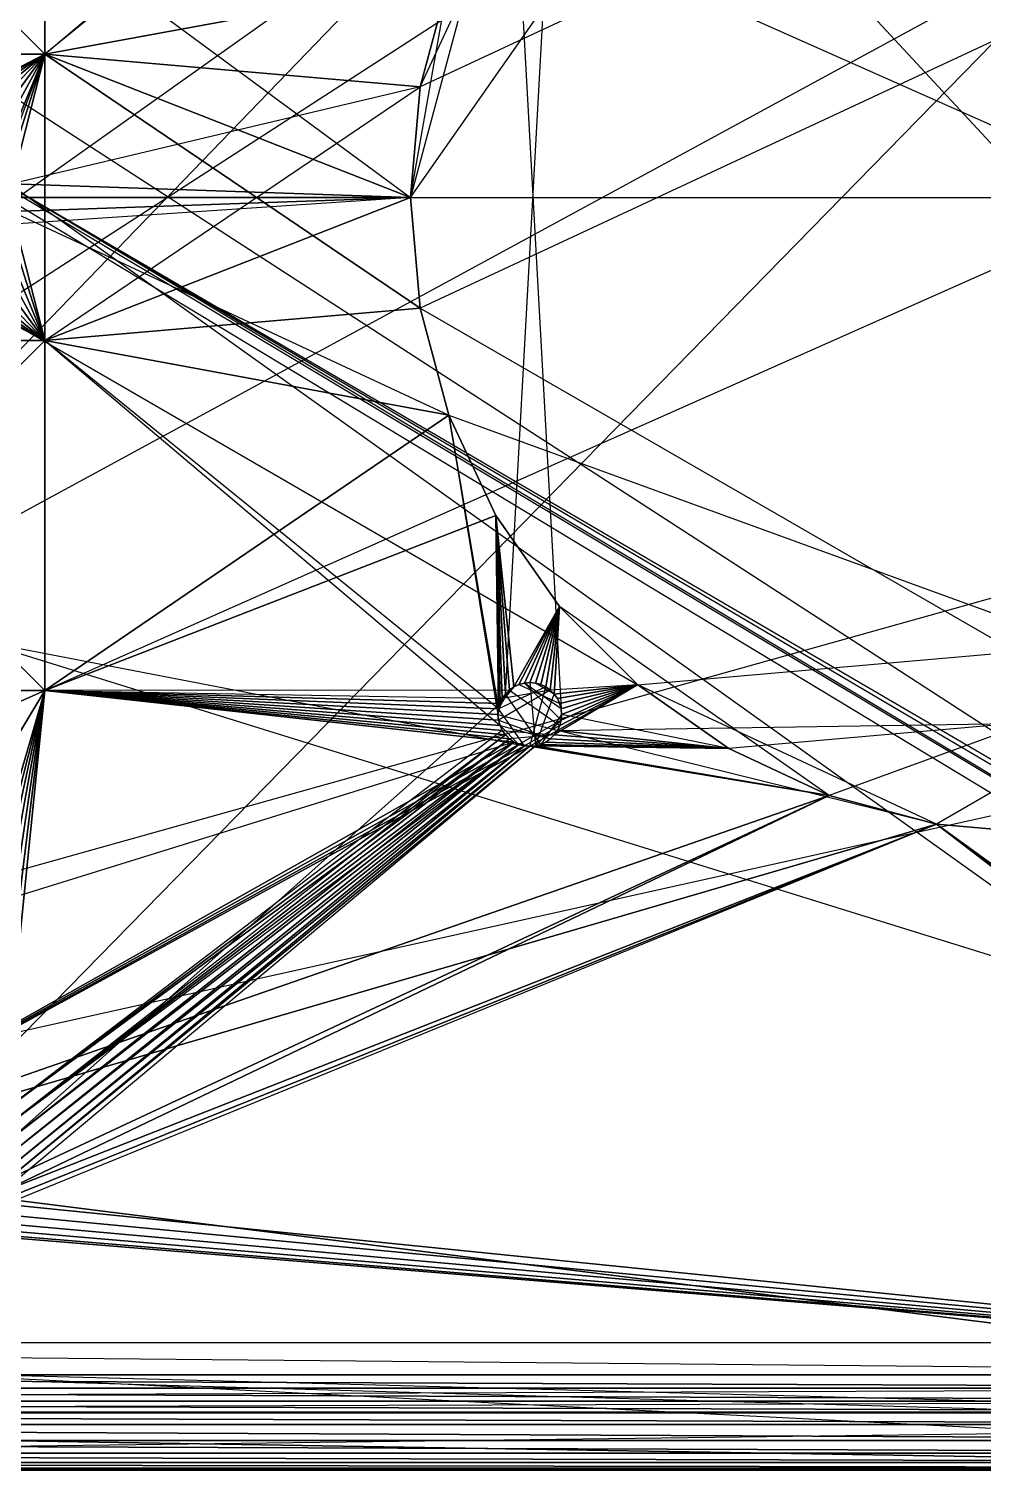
# Model space of a CAD drawing. Extents: x -139 to 143, y -92 to 96.
# Drawn here: x 2.4 to 72.9, y -92.4 to 14 of the extents above; entities that cross this region are included whole.
import ezdxf

# ---------------------------------------------------------------- set-up
doc = ezdxf.new("R2010")
doc.units = 0
doc.layers.get('0').update_dxf_attribs({"linetype": 'CONTINUOUS'})

msp = doc.modelspace()

# ---------------------------------------------------------------- linework, layer by layer
at = {"color": 7}
for points in [[(-129.23, 95.57, 5.05), (133.96, 95.57, 5.05), (140.66, -83.02, -0.59), (143.36, -83.02, -0.82), (140.66, -83.02, -0.82), (140.66, -83.02, -0.59), (143.36, -83.02, -0.82), (140.66, -83.02, -0.59), (143.36, -83.02, -0.59), (143.36, -83.02, -0.82), (-138.63, -83.02, -0.59)], [(-129.23, -92.42, -0.82), (133.96, -92.42, -0.82), (-124.98, -88.19, -0.82), (133.96, 95.57, -0.82), (132.79, 92.77, -0.82), (133.96, 92.87, -0.82), (133.96, 95.57, -0.82), (133.96, 95.57, -0.82), (131.67, 92.47, -0.82), (132.79, 92.77, -0.82), (133.96, 95.57, -0.82), (133.96, 95.57, -0.82), (130.61, 91.97, -0.82), (131.67, 92.47, -0.82), (133.96, 95.57, -0.82), (133.96, 95.57, -0.82), (129.71, 91.34, -0.82), (130.61, 91.97, -0.82), (133.96, 95.57, -0.82), (133.96, 95.57, -0.82), (-124.98, 91.34, -0.82), (129.71, 91.34, -0.82), (133.96, 95.57, -0.82), (-129.23, 95.57, -0.82)], [(-129.23, 95.57, -0.82), (133.96, -92.42, -0.82), (133.96, -89.72, -0.59), (133.96, -89.72, -0.82), (133.96, -92.42, -0.82), (133.96, -89.72, -0.59), (133.96, -92.42, -0.82), (133.96, -92.42, -0.59), (133.96, -89.72, -0.59), (133.96, 92.87, -0.82), (133.96, 95.57, -0.59), (133.96, 95.57, -0.82), (133.96, 92.87, -0.82), (133.96, 95.57, -0.59), (133.96, 92.87, -0.82), (133.96, 92.87, -0.59), (133.96, 95.57, -0.59), (133.96, 95.57, -0.59), (-129.23, 95.57, -0.82), (133.96, 95.57, -0.82), (133.96, 95.57, -0.59), (133.96, 95.57, -0.59), (-129.23, 95.57, -0.59)], [(-128.07, 92.77, -0.82), (143.36, -83.02, -0.59), (143.36, 86.17, -0.59)], [(-121.42, -88.19, 5.29), (126.15, -88.19, 5.05), (-121.42, -88.19, 5.29), (126.15, -88.19, 5.29), (126.15, -88.19, 5.05), (129.71, 91.34, -0.82), (-124.98, 91.34, -5.29), (129.71, 91.34, -5.29), (129.71, 91.34, -0.82), (-124.98, 91.34, -5.29), (129.71, 91.34, -0.82), (-124.98, 91.34, -0.82)], [(139.13, 81.92, -0.82), (143.36, -83.02, -0.82), (143.36, 86.17, -0.82), (143.36, -83.02, -0.82), (139.76, -79.67, -0.82), (140.25, -80.73, -0.82), (143.36, -83.02, -0.82), (139.13, -78.77, -0.82), (143.36, -83.02, -0.82), (139.13, 81.92, -0.82), (139.13, -78.77, -0.82), (143.36, -83.02, -0.82), (139.13, -78.77, -0.82), (139.76, -79.67, -0.82), (143.36, -83.02, -0.82), (-138.63, 86.17, -0.82)], [(-138.49, 84.54, 5.05), (143.21, -81.39, 5.05), (143.36, 86.17, 5.05), (143.36, -83.02, 5.05), (143.21, -81.39, 5.05), (143.21, -81.39, 5.05), (143.21, 84.54, 5.05)], [(-123.43, -86.37, -5.29), (143.36, 86.17, 5.05)], [(-135.53, 83.88, -0.59), (140.66, -83.02, -0.59)], [(-135.53, 83.88, 5.29), (143.36, -83.02, 5.05)], [(-124.98, -88.19, -5.29), (129.71, -88.19, -5.29), (139.13, -78.77, -5.29), (139.13, 81.92, -0.82)], [(136.31, 79.91, -5.29), (137.31, -77.22, -5.29), (136.31, 79.91, -5.29), (136.31, -76.76, -5.29), (137.31, -77.22, -5.29), (-132.58, 80.37, -5.29)], [(136.31, 77.11, -0.59), (136.31, -76.76, -5.29), (136.31, -73.96, -0.59), (136.31, -76.76, -0.59), (136.31, -76.76, -5.29), (136.31, -73.96, -0.59), (136.31, -76.76, -5.29), (136.31, 79.91, -5.29), (136.31, -73.96, -0.59), (-108.12, 1.98, -0.12)], [(140, 78.97, 5.05), (126.76, -89.06, 5.05), (-121.42, -88.19, 5.05), (126.15, -88.19, 5.05), (126.76, -89.06, 5.05), (-122.03, -89.06, 5.05), (126.76, -89.06, 5.05), (127.92, -90.22, 5.05), (-122.03, -89.06, 5.05)], [(-7, -69.33, -0.12), (136.31, 77.11, -0.12), (123.84, 9.74, -0.12), (124.56, 1.57, -0.12), (136.31, 77.11, -0.12)], [(-31.71, 47.4, -0.12), (30.56, 1.57, -0.12), (3.54, -9, -0.12), (31.28, -6.59, -0.12), (30.56, 1.57, -0.12), (0.83, -0.43, -0.12), (3.54, -9, -0.12), (1.1, 0.55, -0.12)], [(-2.34, 1.57, -9.4), (124.56, 1.57, 5.29), (123.84, 9.74, -0.12), (123.84, 9.74, 5.29), (124.56, 1.57, 5.29), (123.84, 9.74, -0.12), (124.56, 1.57, 5.29), (124.56, 1.57, -0.12), (123.84, 9.74, -0.12), (69.4, 47.86, 5.29)], [(113.56, 31.78, -0.12), (31.28, -6.59, -0.12), (30.56, 1.57, 5.29), (30.56, 1.57, -0.12), (31.28, -6.59, -0.12), (30.56, 1.57, 5.29), (31.28, -6.59, -0.12), (31.28, -6.59, 5.29), (30.56, 1.57, 5.29), (61.49, 45.74, 5.29)], [(101.06, 42.28, -0.12), (31.28, 9.74, -0.12), (33.4, 17.65, 5.29)], [(3.54, 38, -0.12), (3.54, 12.15, -0.12), (37.17, 40.56, -0.12)], [(113.71, -37.79, 5.29), (41.72, 39.76, 5.29)], [(113.54, 38.96, 5.29), (-22.31, -34.85, -0.12)], [(-9.78, -1.36, -0.12), (47.35, -34.43, -0.12), (41.69, -36.2, -0.12), (41.72, -36.61, -0.12), (47.35, -34.43, -0.12), (47.35, -34.43, -0.12), (41.58, -35.81, -0.12), (41.69, -36.2, -0.12), (47.35, -34.43, -0.12), (41.17, -35.1, -0.12), (47.35, -34.43, -0.12), (41.56, -28.64, -0.12), (41.17, -35.1, -0.12), (47.35, -34.43, -0.12), (41.41, -35.44, -0.12), (41.58, -35.81, -0.12), (47.35, -34.43, -0.12), (47.35, -34.43, -0.12), (41.17, -35.1, -0.12), (41.41, -35.44, -0.12), (47.35, -34.43, -0.12), (41.56, -28.64, -0.12), (40.88, -34.81, -0.12), (41.17, -35.1, -0.12), (41.56, -28.64, -0.12), (41.56, -28.64, -0.12), (40.55, -34.58, -0.12), (40.88, -34.81, -0.12), (41.56, -28.64, -0.12), (41.56, -28.64, -0.12), (40.18, -34.4, -0.12), (40.55, -34.58, -0.12), (41.56, -28.64, -0.12), (41.56, -28.64, -0.12), (39.78, -34.3, -0.12), (40.18, -34.4, -0.12), (41.56, -28.64, -0.12), (41.56, -28.64, -0.12), (39.37, -34.26, -0.12), (39.78, -34.3, -0.12), (41.56, -28.64, -0.12), (41.56, -28.64, -0.12), (38.97, -34.3, -0.12), (39.37, -34.26, -0.12), (41.56, -28.64, -0.12), (41.56, -28.64, -0.12), (38.57, -34.4, -0.12), (38.97, -34.3, -0.12), (41.56, -28.64, -0.12), (41.56, -28.64, -0.12), (38.2, -34.58, -0.12), (38.57, -34.4, -0.12), (41.56, -28.64, -0.12), (36.86, -21.92, -0.12), (38.2, -34.58, -0.12), (41.56, -28.64, -0.12), (36.86, -21.92, -0.12), (38.2, -34.58, -0.12), (36.86, -21.92, -0.12), (37.86, -34.81, -0.12), (38.2, -34.58, -0.12), (37.86, -34.81, -0.12), (36.86, -21.92, -0.12), (37.57, -35.1, -0.12), (37.86, -34.81, -0.12), (3.54, -34.85, -0.12), (36.86, -21.92, -0.12), (33.4, -14.5, -0.12), (3.54, -34.85, -0.12), (3.54, -34.85, -0.12), (37.17, -35.81, -0.12), (36.86, -21.92, -0.12), (3.54, -34.85, -0.12), (37.34, -35.44, -0.12), (36.86, -21.92, -0.12), (37.17, -35.81, -0.12), (37.34, -35.44, -0.12), (37.57, -35.1, -0.12), (36.86, -21.92, -0.12), (37.34, -35.44, -0.12), (37.57, -35.1, -0.12), (41.69, 39.35, -0.12)], [(37.06, 39.35, 5.29), (3.54, 12.15, 5.29), (33.4, 17.65, 5.29), (31.28, 9.74, 5.29), (3.54, 12.15, 5.29), (31.28, -6.59, 5.29), (3.54, -9, 5.29), (30.56, 1.57, 5.29), (31.28, -6.59, 5.29), (3.54, 12.15, 5.29), (30.56, 1.57, 5.29), (3.54, -9, 5.29), (3.54, 12.15, 5.29), (30.56, 1.57, 5.29), (3.54, 12.15, 5.29), (31.28, 9.74, 5.29), (30.56, 1.57, 5.29), (33.4, 17.65, 5.29), (3.54, 12.15, 5.29), (3.54, 38, 5.29)], [(113.95, 38.25, -0.12), (124.89, -85.37, -0.12), (-120.17, -85.37, -0.59), (124.89, -85.37, -0.59), (124.89, -85.37, -0.12), (-120.17, -85.37, -0.59), (124.89, -85.37, -0.12), (-120.17, -85.37, -0.12)], [(-31.71, -44.25, 5.29), (47.35, 37.58, 5.29)], [(-22.31, 38, 5.29), (3.54, 12.15, 5.29), (3.54, 38, -0.12), (3.54, 38, 5.29), (3.54, 12.15, 5.29), (3.54, 38, -0.12), (3.54, 12.15, 5.29), (3.54, 12.15, -0.12), (3.54, 38, -0.12), (-22.31, 38, 5.29), (3.54, 38, -0.12), (-22.31, 38, -0.12)], [(-22.31, 38, 5.29), (3.54, 38, -0.12), (-22.31, 38, 5.29), (3.54, 38, 5.29), (3.54, 38, -0.12), (3.54, 12.15, 5.29), (-22.31, 12.15, -0.12), (3.54, 12.15, -0.12), (3.54, 12.15, 5.29), (-22.31, 12.15, -0.12), (3.54, 12.15, 5.29), (-22.31, 12.15, 5.29)], [(37.57, 38.25, 5.29), (41.69, -36.2, 5.29), (47.35, -34.43, 5.29), (41.72, -36.61, 5.29), (41.69, -36.2, 5.29), (41.58, -35.81, 5.29), (47.35, -34.43, 5.29), (41.69, -36.2, 5.29), (41.58, -35.81, 5.29), (41.41, -35.44, 5.29), (47.35, -34.43, 5.29), (41.58, -35.81, 5.29), (41.41, -35.44, 5.29), (41.17, -35.1, 5.29), (47.35, -34.43, 5.29), (41.41, -35.44, 5.29), (41.17, -35.1, 5.29), (47.35, -34.43, 5.29), (41.17, -35.1, 5.29), (41.56, -28.64, 5.29), (47.35, -34.43, 5.29), (40.88, -34.81, 5.29), (41.56, -28.64, 5.29), (41.17, -35.1, 5.29), (40.88, -34.81, 5.29), (40.55, -34.58, 5.29), (41.56, -28.64, 5.29), (40.88, -34.81, 5.29), (40.55, -34.58, 5.29), (40.18, -34.4, 5.29), (41.56, -28.64, 5.29), (40.55, -34.58, 5.29), (40.18, -34.4, 5.29), (39.78, -34.3, 5.29), (41.56, -28.64, 5.29), (40.18, -34.4, 5.29), (39.78, -34.3, 5.29), (39.37, -34.26, 5.29), (41.56, -28.64, 5.29), (39.78, -34.3, 5.29), (39.37, -34.26, 5.29), (38.97, -34.3, 5.29), (41.56, -28.64, 5.29), (39.37, -34.26, 5.29), (38.97, -34.3, 5.29), (38.57, -34.4, 5.29), (41.56, -28.64, 5.29), (38.97, -34.3, 5.29), (38.57, -34.4, 5.29), (38.2, -34.58, 5.29), (41.56, -28.64, 5.29), (38.57, -34.4, 5.29), (38.2, -34.58, 5.29), (36.86, -21.92, 5.29), (38.2, -34.58, 5.29), (37.86, -34.81, 5.29), (36.86, -21.92, 5.29), (36.86, -21.92, 5.29), (37.86, -34.81, 5.29), (37.57, -35.1, 5.29), (36.86, -21.92, 5.29), (36.86, -21.92, 5.29), (37.57, -35.1, 5.29), (37.34, -35.44, 5.29), (36.86, -21.92, 5.29), (38.2, -34.58, 5.29), (36.86, -21.92, 5.29), (41.56, -28.64, 5.29), (38.2, -34.58, 5.29), (37.17, -35.81, 5.29), (36.86, -21.92, 5.29), (37.34, -35.44, 5.29), (37.17, -35.81, 5.29), (37.06, -36.2, 5.29), (36.86, -21.92, 5.29), (37.17, -35.81, 5.29), (37.06, -36.2, 5.29), (3.54, -34.85, 5.29), (37.06, -36.2, 5.29), (37.02, -36.61, 5.29), (3.54, -34.85, 5.29), (121.72, 17.65, 5.29)], [(3.54, 38, -0.12), (121.72, -14.5, -0.12)], [(36.86, 25.07, 5.29), (30.56, 1.57, -0.12), (31.28, 9.74, 5.29), (31.28, 9.74, -0.12), (30.56, 1.57, -0.12), (31.28, 9.74, 5.29), (30.56, 1.57, -0.12), (30.56, 1.57, 5.29), (31.28, 9.74, 5.29), (41.56, 31.78, -0.12)], [(33.4, 17.65, -0.12), (3.54, 12.15, -0.12), (31.28, 9.74, -0.12), (33.4, 17.65, -0.12), (3.54, 12.15, -0.12), (33.4, 17.65, -0.12)], [(33.4, 17.65, -0.12), (31.28, 9.74, -0.12), (33.4, 17.65, 5.29), (31.28, 9.74, -0.12), (31.28, 9.74, 5.29), (33.4, 17.65, 5.29)], [(-22.31, -9, 5.29), (3.54, 12.15, 5.29), (3.54, -9, 5.29), (-22.31, -9, 5.29), (3.54, 12.15, 5.29), (-22.31, -9, 5.29)], [(-22.31, 12.15, 5.29), (3.54, 12.15, 5.29), (-17.61, -44.25, 5.29), (3.54, -34.85, 5.29), (-17.61, -70.1, 5.29)], [(-4.69, 7.45, -0.12), (3.54, 12.15, -0.12), (-22.31, 12.15, -0.12)], [(-5.71, 7.36, -0.12), (3.54, 12.15, -0.12), (-22.31, 12.15, -0.12)], [(-3.67, 7.36, -0.12), (3.54, 12.15, -0.12), (3.54, 12.15, -0.12), (-5.71, 7.36, -0.12)], [(-2.68, 7.1, -0.12), (3.54, 12.15, -0.12), (3.54, 12.15, -0.12), (-4.69, 7.45, -0.12)], [(-1.75, 6.66, -0.12), (3.54, 12.15, -0.12), (3.54, 12.15, -0.12), (-3.67, 7.36, -0.12)], [(-0.91, 6.08, -0.12), (3.54, 12.15, -0.12), (3.54, 12.15, -0.12), (-2.68, 7.1, -0.12)], [(-0.19, 5.35, -0.12), (3.54, 12.15, -0.12), (3.54, 12.15, -0.12), (-1.75, 6.66, -0.12)], [(0.4, 4.51, -0.12), (3.54, 12.15, -0.12), (3.54, 12.15, -0.12), (-0.91, 6.08, -0.12)], [(0.83, 3.58, -0.12), (3.54, 12.15, -0.12), (3.54, 12.15, -0.12), (-0.19, 5.35, -0.12)], [(1.1, 2.59, -0.12), (3.54, 12.15, -0.12), (3.54, 12.15, -0.12), (0.4, 4.51, -0.12)], [(1.19, 1.57, -0.12), (30.56, 1.57, -0.12), (3.54, 12.15, -0.12), (0.83, 3.58, -0.12)], [(1.1, -67.9, -0.12), (38.57, -38.82, -0.12), (38.2, -38.65, -0.12), (1.1, -67.9, -0.12), (37.17, -35.81, -0.12), (3.54, -34.85, -0.12), (37.06, -36.2, -0.12), (37.17, -35.81, -0.12), (37.06, -36.2, -0.12), (3.54, -34.85, -0.12), (37.02, -36.61, -0.12), (37.06, -36.2, -0.12), (3.54, -9, -0.12), (33.4, -14.5, -0.12), (31.28, -6.59, -0.12), (3.54, -9, -0.12), (31.28, 9.74, -0.12), (3.54, 12.15, -0.12), (30.56, 1.57, -0.12), (31.28, 9.74, -0.12), (1.1, 2.59, -0.12), (30.56, 1.57, -0.12), (3.54, 12.15, -0.12), (1.1, 2.59, -0.12)], [(-22.31, -34.85, -0.12), (3.54, -9, -0.12), (30.56, 1.57, -0.12), (1.1, 0.55, -0.12), (3.54, -9, -0.12), (30.56, 1.57, -0.12), (1.1, 2.59, -0.12)], [(1.1, 0.55, -0.12), (30.56, 1.57, -0.12), (1.19, 1.57, -0.12)], [(1.1, 0.55, -0.12), (33.4, -14.5, -0.12), (3.54, -9, -0.12), (3.54, -34.85, -0.12), (33.4, -14.5, -0.12), (37.02, -36.61, -0.12), (3.54, -34.85, -0.12), (37.06, -37.02, -0.12), (37.02, -36.61, -0.12), (37.06, -37.02, -0.12), (3.54, -34.85, -0.12), (37.17, -37.42, -0.12), (37.06, -37.02, -0.12), (37.17, -37.42, -0.12), (3.54, -34.85, -0.12), (37.34, -37.79, -0.12), (37.17, -37.42, -0.12), (37.34, -37.79, -0.12), (3.54, -34.85, -0.12), (37.57, -38.12, -0.12), (37.34, -37.79, -0.12), (0.4, -65.99, -0.12), (37.57, -38.12, -0.12), (3.54, -34.85, -0.12), (0.4, -65.99, -0.12), (37.57, -38.12, -0.12), (0.4, -65.99, -0.12), (37.86, -38.41, -0.12), (37.57, -38.12, -0.12), (0.83, -66.91, -0.12), (37.86, -38.41, -0.12), (0.4, -65.99, -0.12)], [(0.4, -1.36, -0.12), (3.54, -9, -0.12), (0.83, -0.43, -0.12)], [(-0.19, -2.2, -0.12), (3.54, -9, -0.12), (0.4, -1.36, -0.12)], [(-1.75, -3.51, -0.12), (3.54, -9, -0.12), (-0.91, -2.93, -0.12)], [(-0.91, -2.93, -0.12), (3.54, -9, -0.12), (-0.19, -2.2, -0.12)], [(-22.31, -9, -0.12), (3.54, -9, -0.12), (-5.71, -4.21, -0.12)], [(-5.71, -4.21, -0.12), (3.54, -9, -0.12), (-4.69, -4.3, -0.12)], [(-4.69, -4.3, -0.12), (3.54, -9, -0.12), (-3.67, -4.21, -0.12)], [(-3.67, -4.21, -0.12), (3.54, -9, -0.12), (-2.68, -3.95, -0.12)], [(-2.68, -3.95, -0.12), (3.54, -9, -0.12), (-1.75, -3.51, -0.12)], [(126.15, -88.19, 5.29), (-17.61, -70.1, 5.29), (69.4, -44.71, 5.29), (126.15, -88.19, 5.29), (-17.61, -70.1, 5.29), (69.4, -44.71, 5.29), (-17.61, -70.1, 5.29), (61.49, -42.59, 5.29), (69.4, -44.71, 5.29), (41.41, -37.79, 5.29), (47.35, -34.43, 5.29), (54.06, -39.13, 5.29), (41.41, -37.79, 5.29), (39.37, -38.96, 5.29), (61.49, -42.59, 5.29), (-17.61, -70.1, 5.29), (39.37, -38.96, 5.29), (47.35, -34.43, 5.29), (41.69, -37.02, 5.29), (41.72, -36.61, 5.29), (47.35, -34.43, 5.29), (47.35, -34.43, 5.29), (41.58, -37.42, 5.29), (41.69, -37.02, 5.29), (47.35, -34.43, 5.29), (47.35, -34.43, 5.29), (41.41, -37.79, 5.29), (41.58, -37.42, 5.29), (47.35, -34.43, 5.29), (54.06, -39.13, 5.29), (41.17, -38.12, 5.29), (41.41, -37.79, 5.29), (54.06, -39.13, 5.29), (54.06, -39.13, 5.29), (40.88, -38.41, 5.29), (41.17, -38.12, 5.29), (54.06, -39.13, 5.29), (54.06, -39.13, 5.29), (40.55, -38.65, 5.29), (40.88, -38.41, 5.29), (54.06, -39.13, 5.29), (54.06, -39.13, 5.29), (40.18, -38.82, 5.29), (40.55, -38.65, 5.29), (54.06, -39.13, 5.29), (54.06, -39.13, 5.29), (39.78, -38.93, 5.29), (40.18, -38.82, 5.29), (54.06, -39.13, 5.29), (61.49, -42.59, 5.29), (39.78, -38.93, 5.29), (54.06, -39.13, 5.29), (61.49, -42.59, 5.29), (61.49, -42.59, 5.29), (39.37, -38.96, 5.29), (39.78, -38.93, 5.29), (61.49, -42.59, 5.29), (39.37, -38.96, 5.29), (-17.61, -70.1, 5.29), (38.97, -38.93, 5.29), (39.37, -38.96, 5.29), (38.97, -38.93, 5.29), (-17.61, -70.1, 5.29), (38.57, -38.82, 5.29), (38.97, -38.93, 5.29), (37.06, -36.2, 5.29), (33.4, -14.5, 5.29), (36.86, -21.92, 5.29), (37.06, -36.2, 5.29), (3.54, -34.85, 5.29), (37.02, -36.61, 5.29), (37.06, -37.02, 5.29), (3.54, -34.85, 5.29), (37.06, -36.2, 5.29), (3.54, -34.85, 5.29), (33.4, -14.5, 5.29), (37.06, -36.2, 5.29), (33.4, -14.5, 5.29), (3.54, -9, 5.29), (31.28, -6.59, 5.29), (33.4, -14.5, 5.29), (3.54, -9, 5.29), (33.4, -14.5, 5.29), (3.54, -34.85, 5.29), (3.54, -9, 5.29), (37.17, -37.42, 5.29), (3.54, -34.85, 5.29), (37.06, -37.02, 5.29), (37.17, -37.42, 5.29), (37.34, -37.79, 5.29), (3.54, -34.85, 5.29), (37.17, -37.42, 5.29), (37.34, -37.79, 5.29), (37.57, -38.12, 5.29), (3.54, -34.85, 5.29), (37.34, -37.79, 5.29), (37.57, -38.12, 5.29), (37.86, -38.41, 5.29), (3.54, -34.85, 5.29), (37.57, -38.12, 5.29), (37.86, -38.41, 5.29), (38.2, -38.65, 5.29), (3.54, -34.85, 5.29), (37.86, -38.41, 5.29), (38.2, -38.65, 5.29), (38.57, -38.82, 5.29), (-17.61, -70.1, 5.29), (38.2, -38.65, 5.29), (38.57, -38.82, 5.29), (38.2, -38.65, 5.29), (-17.61, -70.1, 5.29), (3.54, -34.85, 5.29), (38.2, -38.65, 5.29), (-121.42, -88.19, 5.29)], [(121.72, -14.5, -0.12), (69.4, -44.71, 5.29), (61.49, -42.59, -0.12), (69.4, -44.71, -0.12), (69.4, -44.71, 5.29), (61.49, -42.59, -0.12), (69.4, -44.71, 5.29), (61.49, -42.59, 5.29), (61.49, -42.59, -0.12), (41.56, -28.64, -0.12), (36.86, -21.92, 5.29), (36.86, -21.92, -0.12), (41.56, -28.64, -0.12), (36.86, -21.92, 5.29), (41.56, -28.64, -0.12), (41.56, -28.64, 5.29), (36.86, -21.92, 5.29), (33.4, -14.5, -0.12), (31.28, -6.59, 5.29), (31.28, -6.59, -0.12), (33.4, -14.5, -0.12), (31.28, -6.59, 5.29), (33.4, -14.5, -0.12), (33.4, -14.5, 5.29), (31.28, -6.59, 5.29), (93.63, -42.59, 5.29)], [(-116.31, -9, -0.12), (38.97, -38.93, -0.12), (1.19, -68.92, -0.12)], [(-22.31, -9, 5.29), (3.54, -34.85, 5.29), (3.54, -9, -0.12), (3.54, -9, 5.29), (3.54, -34.85, 5.29), (3.54, -9, -0.12), (3.54, -34.85, 5.29), (3.54, -34.85, -0.12), (3.54, -9, -0.12), (-22.31, -9, 5.29), (3.54, -9, -0.12), (-22.31, -9, -0.12)], [(-22.31, -9, 5.29), (3.54, -9, -0.12), (-22.31, -9, 5.29), (3.54, -9, 5.29), (3.54, -9, -0.12), (3.54, -34.85, 5.29), (-22.31, -34.85, -0.12), (3.54, -34.85, -0.12), (3.54, -34.85, 5.29), (-22.31, -34.85, -0.12), (3.54, -34.85, 5.29), (-22.31, -34.85, 5.29)], [(-135.03, -86.37, 5.29), (121.72, -14.5, 5.29)], [(77.56, -45.42, 5.29), (69.4, -44.71, -0.12), (77.56, -45.42, 5.29), (69.4, -44.71, 5.29), (69.4, -44.71, -0.12), (47.35, -34.43, -0.12), (41.56, -28.64, 5.29), (41.56, -28.64, -0.12), (47.35, -34.43, -0.12), (41.56, -28.64, 5.29), (47.35, -34.43, -0.12), (47.35, -34.43, 5.29), (41.56, -28.64, 5.29), (36.86, -21.92, -0.12), (33.4, -14.5, 5.29), (33.4, -14.5, -0.12), (36.86, -21.92, -0.12), (33.4, -14.5, 5.29), (36.86, -21.92, -0.12), (36.86, -21.92, 5.29), (33.4, -14.5, 5.29), (101.06, -39.13, 5.29)], [(118.26, -21.92, -0.12), (61.49, -42.59, 5.29), (54.06, -39.13, -0.12), (61.49, -42.59, -0.12), (61.49, -42.59, 5.29), (54.06, -39.13, -0.12), (61.49, -42.59, 5.29), (54.06, -39.13, 5.29), (54.06, -39.13, -0.12), (41.72, -36.61, 5.29), (41.69, -36.2, -0.12), (41.69, -36.2, 5.29), (41.72, -36.61, 5.29), (41.69, -36.2, -0.12), (41.72, -36.61, 5.29), (41.72, -36.61, -0.12), (41.69, -36.2, -0.12), (38.97, -34.3, 5.29), (39.37, -34.26, -0.12), (38.97, -34.3, -0.12), (38.97, -34.3, 5.29), (39.37, -34.26, -0.12), (38.97, -34.3, 5.29), (39.37, -34.26, 5.29), (39.37, -34.26, -0.12), (39.78, -38.93, 5.29), (39.37, -38.96, -0.12), (39.78, -38.93, -0.12), (39.78, -38.93, 5.29), (39.37, -38.96, -0.12), (39.78, -38.93, 5.29), (39.37, -38.96, 5.29), (39.37, -38.96, -0.12), (40.55, -34.58, 5.29), (40.88, -34.81, -0.12), (40.55, -34.58, -0.12), (40.55, -34.58, 5.29), (40.88, -34.81, -0.12), (40.55, -34.58, 5.29), (40.88, -34.81, 5.29), (40.88, -34.81, -0.12), (37.34, -35.44, -0.12), (37.57, -35.1, 5.29), (37.57, -35.1, -0.12), (37.34, -35.44, -0.12), (37.57, -35.1, 5.29), (37.34, -35.44, -0.12), (37.34, -35.44, 5.29), (37.57, -35.1, 5.29), (38.2, -34.58, 5.29), (38.57, -34.4, -0.12), (38.2, -34.58, -0.12), (38.2, -34.58, 5.29), (38.57, -34.4, -0.12), (38.2, -34.58, 5.29), (38.57, -34.4, 5.29), (38.57, -34.4, -0.12), (41.58, -35.81, 5.29), (41.41, -35.44, -0.12), (41.41, -35.44, 5.29), (41.58, -35.81, 5.29), (41.41, -35.44, -0.12), (41.58, -35.81, 5.29), (41.58, -35.81, -0.12), (41.41, -35.44, -0.12), (41.69, -36.2, 5.29), (41.58, -35.81, -0.12), (41.58, -35.81, 5.29), (41.69, -36.2, 5.29), (41.58, -35.81, -0.12), (41.69, -36.2, 5.29), (41.69, -36.2, -0.12), (41.58, -35.81, -0.12), (41.41, -35.44, 5.29), (41.17, -35.1, -0.12), (41.17, -35.1, 5.29), (41.41, -35.44, 5.29), (41.17, -35.1, -0.12), (41.41, -35.44, 5.29), (41.41, -35.44, -0.12), (41.17, -35.1, -0.12), (39.78, -34.3, 5.29), (40.18, -34.4, -0.12), (39.78, -34.3, -0.12), (39.78, -34.3, 5.29), (40.18, -34.4, -0.12), (39.78, -34.3, 5.29), (40.18, -34.4, 5.29), (40.18, -34.4, -0.12), (39.37, -34.26, 5.29), (39.78, -34.3, -0.12), (39.37, -34.26, -0.12), (39.37, -34.26, 5.29), (39.78, -34.3, -0.12), (39.37, -34.26, 5.29), (39.78, -34.3, 5.29), (39.78, -34.3, -0.12), (40.18, -34.4, 5.29), (40.55, -34.58, -0.12), (40.18, -34.4, -0.12), (40.18, -34.4, 5.29), (40.55, -34.58, -0.12), (40.18, -34.4, 5.29), (40.55, -34.58, 5.29), (40.55, -34.58, -0.12), (37.06, -36.2, -0.12), (37.17, -35.81, 5.29), (37.17, -35.81, -0.12), (37.06, -36.2, -0.12), (37.17, -35.81, 5.29), (37.06, -36.2, -0.12), (37.06, -36.2, 5.29), (37.17, -35.81, 5.29), (37.17, -35.81, -0.12), (37.34, -35.44, 5.29), (37.34, -35.44, -0.12), (37.17, -35.81, -0.12), (37.34, -35.44, 5.29), (37.17, -35.81, -0.12), (37.17, -35.81, 5.29), (37.34, -35.44, 5.29), (37.02, -36.61, -0.12), (37.06, -36.2, 5.29), (37.06, -36.2, -0.12), (37.02, -36.61, -0.12), (37.06, -36.2, 5.29), (37.02, -36.61, -0.12), (37.02, -36.61, 5.29), (37.06, -36.2, 5.29), (37.86, -34.81, 5.29), (38.2, -34.58, -0.12), (37.86, -34.81, -0.12), (37.86, -34.81, 5.29), (38.2, -34.58, -0.12), (37.86, -34.81, 5.29), (38.2, -34.58, 5.29), (38.2, -34.58, -0.12), (38.57, -34.4, 5.29), (38.97, -34.3, -0.12), (38.57, -34.4, -0.12), (38.57, -34.4, 5.29), (38.97, -34.3, -0.12), (38.57, -34.4, 5.29), (38.97, -34.3, 5.29), (38.97, -34.3, -0.12), (41.69, -37.02, 5.29), (41.72, -36.61, -0.12), (41.72, -36.61, 5.29), (41.69, -37.02, 5.29), (41.72, -36.61, -0.12), (41.69, -37.02, 5.29), (41.69, -37.02, -0.12), (41.72, -36.61, -0.12), (40.18, -38.82, 5.29), (39.78, -38.93, -0.12), (40.18, -38.82, -0.12), (40.18, -38.82, 5.29), (39.78, -38.93, -0.12), (40.18, -38.82, 5.29), (39.78, -38.93, 5.29), (39.78, -38.93, -0.12), (41.17, -35.1, 5.29), (40.88, -34.81, -0.12), (40.88, -34.81, 5.29), (41.17, -35.1, 5.29), (40.88, -34.81, -0.12), (41.17, -35.1, 5.29), (41.17, -35.1, -0.12), (40.88, -34.81, -0.12), (37.06, -37.02, -0.12), (37.02, -36.61, 5.29), (37.02, -36.61, -0.12), (37.06, -37.02, -0.12), (37.02, -36.61, 5.29), (37.06, -37.02, -0.12), (37.06, -37.02, 5.29), (37.02, -36.61, 5.29), (41.41, -37.79, 5.29), (41.58, -37.42, -0.12), (41.58, -37.42, 5.29), (41.41, -37.79, 5.29), (41.58, -37.42, -0.12), (41.41, -37.79, 5.29), (41.41, -37.79, -0.12), (41.58, -37.42, -0.12), (38.97, -38.93, 5.29), (38.57, -38.82, -0.12), (38.97, -38.93, -0.12), (38.97, -38.93, 5.29), (38.57, -38.82, -0.12), (38.97, -38.93, 5.29), (38.57, -38.82, 5.29), (38.57, -38.82, -0.12), (37.17, -37.42, -0.12), (37.06, -37.02, 5.29), (37.06, -37.02, -0.12), (37.17, -37.42, -0.12), (37.06, -37.02, 5.29), (37.17, -37.42, -0.12), (37.17, -37.42, 5.29), (37.06, -37.02, 5.29), (40.88, -38.41, 5.29), (40.55, -38.65, -0.12), (40.88, -38.41, -0.12), (40.88, -38.41, 5.29), (40.55, -38.65, -0.12), (40.88, -38.41, 5.29), (40.55, -38.65, 5.29), (40.55, -38.65, -0.12), (40.55, -38.65, 5.29), (40.18, -38.82, -0.12), (40.55, -38.65, -0.12), (40.55, -38.65, 5.29), (40.18, -38.82, -0.12), (40.55, -38.65, 5.29), (40.18, -38.82, 5.29), (40.18, -38.82, -0.12), (37.57, -35.1, -0.12), (37.86, -34.81, 5.29), (37.86, -34.81, -0.12), (37.57, -35.1, -0.12), (37.86, -34.81, 5.29), (37.57, -35.1, -0.12), (37.57, -35.1, 5.29), (37.86, -34.81, 5.29), (41.58, -37.42, 5.29), (41.69, -37.02, -0.12), (41.69, -37.02, 5.29), (41.58, -37.42, 5.29), (41.69, -37.02, -0.12), (41.58, -37.42, 5.29), (41.58, -37.42, -0.12), (41.69, -37.02, -0.12), (38.57, -38.82, 5.29), (38.2, -38.65, -0.12), (38.57, -38.82, -0.12), (38.57, -38.82, 5.29), (38.2, -38.65, -0.12), (38.57, -38.82, 5.29), (38.2, -38.65, 5.29), (38.2, -38.65, -0.12), (39.37, -38.96, 5.29), (38.97, -38.93, -0.12), (39.37, -38.96, -0.12), (39.37, -38.96, 5.29), (38.97, -38.93, -0.12), (39.37, -38.96, 5.29), (38.97, -38.93, 5.29), (38.97, -38.93, -0.12), (38.2, -38.65, 5.29), (37.86, -38.41, -0.12), (38.2, -38.65, -0.12), (38.2, -38.65, 5.29), (37.86, -38.41, -0.12), (38.2, -38.65, 5.29), (37.86, -38.41, 5.29), (37.86, -38.41, -0.12), (37.34, -37.79, -0.12), (37.17, -37.42, 5.29), (37.17, -37.42, -0.12), (37.34, -37.79, -0.12), (37.17, -37.42, 5.29), (37.34, -37.79, -0.12), (37.34, -37.79, 5.29), (37.17, -37.42, 5.29), (40.88, -38.41, 5.29), (41.17, -38.12, -0.12), (41.17, -38.12, 5.29), (40.88, -38.41, 5.29), (41.17, -38.12, -0.12), (40.88, -38.41, 5.29), (40.88, -38.41, -0.12), (41.17, -38.12, -0.12), (37.86, -38.41, -0.12), (37.57, -38.12, 5.29), (37.57, -38.12, -0.12), (37.86, -38.41, -0.12), (37.57, -38.12, 5.29), (37.86, -38.41, -0.12), (37.86, -38.41, 5.29), (37.57, -38.12, 5.29), (37.57, -38.12, -0.12), (37.34, -37.79, 5.29), (37.34, -37.79, -0.12), (37.57, -38.12, -0.12), (37.34, -37.79, 5.29), (37.57, -38.12, -0.12), (37.57, -38.12, 5.29), (37.34, -37.79, 5.29), (41.17, -38.12, 5.29), (41.41, -37.79, -0.12), (41.41, -37.79, 5.29), (41.17, -38.12, 5.29), (41.41, -37.79, -0.12), (41.17, -38.12, 5.29), (41.17, -38.12, -0.12), (41.41, -37.79, -0.12), (118.1, -36.61, 5.29)], [(107.77, -34.43, -0.12), (54.06, -39.13, 5.29), (47.35, -34.43, -0.12), (54.06, -39.13, -0.12), (54.06, -39.13, 5.29), (47.35, -34.43, -0.12), (54.06, -39.13, 5.29), (47.35, -34.43, 5.29), (47.35, -34.43, -0.12), (113.56, -28.64, 5.29)], [(113.95, -35.1, 5.29), (-124.98, -88.19, -0.82), (129.71, -88.19, -5.29), (-124.98, -88.19, -5.29)], [(-22.31, -34.85, 5.29), (3.54, -34.85, 5.29), (-17.61, -44.25, 5.29)], [(-17.61, -44.25, -0.12), (3.54, -34.85, -0.12), (-22.31, -34.85, -0.12)], [(-3.67, -63.14, -0.12), (3.54, -34.85, -0.12), (-17.61, -44.25, -0.12)], [(-4.69, -63.05, -0.12), (3.54, -34.85, -0.12), (-17.61, -44.25, -0.12)], [(-2.68, -63.4, -0.12), (3.54, -34.85, -0.12), (3.54, -34.85, -0.12), (-4.69, -63.05, -0.12)], [(-1.75, -63.84, -0.12), (3.54, -34.85, -0.12), (3.54, -34.85, -0.12), (-3.67, -63.14, -0.12)], [(-0.91, -64.42, -0.12), (3.54, -34.85, -0.12), (3.54, -34.85, -0.12), (-2.68, -63.4, -0.12)], [(-0.19, -65.15, -0.12), (3.54, -34.85, -0.12), (3.54, -34.85, -0.12), (-1.75, -63.84, -0.12)], [(0.4, -65.99, -0.12), (3.54, -34.85, -0.12), (3.54, -34.85, -0.12), (-0.91, -64.42, -0.12)], [(1.1, -67.9, -0.12), (38.2, -38.65, -0.12), (37.86, -38.41, -0.12), (0.83, -66.91, -0.12), (38.2, -38.65, -0.12), (37.86, -38.41, -0.12), (3.54, -34.85, -0.12), (-0.19, -65.15, -0.12)], [(77.56, -45.42, -0.12), (69.4, -44.71, -0.12), (0.4, -71.86, -0.12), (69.4, -44.71, -0.12), (61.49, -42.59, -0.12), (0.4, -71.86, -0.12), (39.78, -38.93, -0.12), (61.49, -42.59, -0.12), (54.06, -39.13, -0.12), (39.78, -38.93, -0.12), (41.69, -37.02, -0.12), (47.35, -34.43, -0.12), (41.72, -36.61, -0.12), (41.69, -37.02, -0.12), (41.58, -37.42, -0.12), (47.35, -34.43, -0.12), (41.69, -37.02, -0.12), (41.58, -37.42, -0.12), (41.41, -37.79, -0.12), (47.35, -34.43, -0.12), (41.58, -37.42, -0.12), (41.41, -37.79, -0.12), (47.35, -34.43, -0.12), (41.41, -37.79, -0.12), (54.06, -39.13, -0.12), (47.35, -34.43, -0.12), (41.17, -38.12, -0.12), (54.06, -39.13, -0.12), (41.41, -37.79, -0.12), (41.17, -38.12, -0.12), (40.88, -38.41, -0.12), (54.06, -39.13, -0.12), (41.17, -38.12, -0.12), (40.88, -38.41, -0.12), (40.55, -38.65, -0.12), (54.06, -39.13, -0.12), (40.88, -38.41, -0.12), (40.55, -38.65, -0.12), (40.18, -38.82, -0.12), (54.06, -39.13, -0.12), (40.55, -38.65, -0.12), (40.18, -38.82, -0.12), (39.78, -38.93, -0.12), (54.06, -39.13, -0.12), (40.18, -38.82, -0.12), (39.78, -38.93, -0.12), (61.49, -42.59, -0.12), (39.78, -38.93, -0.12), (0.83, -70.93, -0.12), (61.49, -42.59, -0.12), (0.83, -70.93, -0.12), (39.78, -38.93, -0.12), (39.37, -38.96, -0.12), (0.83, -70.93, -0.12)], [(1.1, -69.94, -0.12), (38.97, -38.93, -0.12), (38.2, -38.65, -0.12), (0.83, -66.91, -0.12)], [(0.83, -66.91, -0.12), (38.57, -38.82, -0.12), (1.1, -67.9, -0.12)], [(0.83, -70.93, -0.12), (39.37, -38.96, -0.12), (61.49, -42.59, -0.12), (0.83, -70.93, -0.12)], [(1.19, -68.92, -0.12), (38.57, -38.82, -0.12), (39.37, -38.96, -0.12), (1.1, -69.94, -0.12)], [(1.1, -69.94, -0.12), (39.37, -38.96, -0.12), (38.97, -38.93, -0.12), (1.1, -69.94, -0.12)], [(1.19, -68.92, -0.12), (38.97, -38.93, -0.12), (38.57, -38.82, -0.12), (1.19, -68.92, -0.12)], [(0.4, -71.86, -0.12), (61.49, -42.59, -0.12), (69.4, -44.71, -0.12), (0.4, -71.86, -0.12)], [(-0.19, -72.7, -0.12), (69.4, -44.71, -0.12), (69.4, -44.71, -0.12), (-0.19, -72.7, -0.12), (124.89, -85.37, -0.12), (69.4, -44.71, -0.12), (-0.91, -73.42, -0.12), (124.89, -85.37, -0.12), (-0.19, -72.7, -0.12)], [(126.15, -88.19, 5.29), (69.4, -44.71, 5.29), (77.56, -45.42, 5.29)], [(124.7, -84.65, -0.12), (69.4, -44.71, -0.12), (124.89, -85.37, -0.12)], [(77.56, -45.42, 5.29), (69.4, -44.71, -0.12), (77.56, -45.42, -0.12)], [(-17.61, -70.1, 5.29), (126.15, -88.19, 5.29), (-121.42, -88.19, 5.29)], [(-1.75, -74.01, -0.12), (124.89, -85.37, -0.12), (-0.91, -73.42, -0.12)], [(-3.67, -74.71, -0.12), (124.89, -85.37, -0.12), (-2.68, -74.44, -0.12)], [(-2.68, -74.44, -0.12), (124.89, -85.37, -0.12), (-1.75, -74.01, -0.12)], [(-120.17, -85.37, -0.12), (124.89, -85.37, -0.12), (-4.69, -74.8, -0.12)], [(-4.69, -74.8, -0.12), (124.89, -85.37, -0.12), (-3.67, -74.71, -0.12)], [(-129.23, -92.42, 5.05), (133.96, -92.42, -0.59), (-129.23, -92.42, 5.05), (133.96, -92.42, 5.05), (133.96, -92.42, -0.59), (-134.4, -78.77, -0.82)], [(-135.83, -81.86, -0.82), (132.79, -89.62, -0.82), (133.96, -92.42, -0.82), (133.96, -89.72, -0.82), (132.79, -89.62, -0.82), (131.67, -89.32, -0.82), (133.96, -92.42, -0.82), (132.79, -89.62, -0.82), (131.67, -89.32, -0.82), (130.61, -88.82, -0.82), (133.96, -92.42, -0.82), (131.67, -89.32, -0.82), (130.61, -88.82, -0.82), (129.71, -88.19, -0.82), (133.96, -92.42, -0.82), (130.61, -88.82, -0.82), (129.71, -88.19, -0.82), (-124.98, -88.19, -0.82), (133.96, -92.42, -0.82), (129.71, -88.19, -0.82), (-124.98, -88.19, -0.82)], [(130.61, -88.82, -0.82), (-135.83, -81.86, -0.82)], [(127.66, -85.31, 5.29), (-119.83, -83.02, -0.59)], [(-123.43, -86.37, -5.29), (128.16, -86.37, -5.29), (-122.97, -85.37, -5.29)], [(-122.97, -85.37, -5.29), (128.16, -86.37, -5.29), (127.69, -85.37, -5.29), (-122.97, -85.37, -5.29)], [(-120.17, -85.37, -0.59), (124.89, -85.37, -0.59), (127.69, -85.37, -5.29), (127.69, -85.37, -0.59), (124.89, -85.37, -0.59), (127.69, -85.37, -5.29), (124.89, -85.37, -0.59), (-122.97, -85.37, -5.29), (127.69, -85.37, -5.29), (-120.17, -85.37, -0.59)], [(-122.97, -85.37, -5.29), (124.89, -85.37, -0.59), (-120.17, -85.37, -0.59)], [(-123.43, -86.37, -5.29), (128.16, -86.37, -5.29), (-123.43, -86.37, -5.29), (128.83, -87.33, -5.29), (128.16, -86.37, -5.29), (-124.1, -87.33, -5.29), (128.83, -87.33, -5.29), (-123.43, -86.37, -5.29)], [(-124.98, -88.19, -0.82), (129.71, -88.19, -5.29), (-124.98, -88.19, -0.82), (129.71, -88.19, -0.82), (129.71, -88.19, -5.29), (-121.42, -88.19, 5.29), (126.15, -88.19, 5.05), (-121.42, -88.19, 5.05)], [(-124.1, -87.33, -5.29), (128.83, -87.33, -5.29), (-124.1, -87.33, -5.29), (129.65, -88.15, -5.29), (128.83, -87.33, -5.29), (-124.93, -88.15, -5.29), (129.65, -88.15, -5.29), (-124.1, -87.33, -5.29)], [(-124.93, -88.15, -5.29), (129.65, -88.15, -5.29), (-124.93, -88.15, -5.29), (129.71, -88.19, -5.29), (129.65, -88.15, -5.29), (129.71, -88.19, -5.29), (-124.93, -88.15, -5.29)], [(-121.42, -88.19, 5.05), (126.76, -89.06, 5.05), (127.92, -90.22, 5.05), (-123.19, -90.22, 5.05)], [(-127.6, -92.28, 5.05), (132.33, -92.28, 5.05), (133.96, -92.42, 5.05), (-127.6, -92.28, 5.05), (126.76, -89.06, 5.05), (-122.03, -89.06, 5.05)], [(-122.03, -89.06, 5.05), (127.92, -90.22, 5.05), (129.26, -91.16, 5.05), (-124.53, -91.16, 5.05)], [(-123.19, -90.22, 5.05), (129.26, -91.16, 5.05), (130.74, -91.86, 5.05), (-126.02, -91.86, 5.05)], [(-123.19, -90.22, 5.05), (127.92, -90.22, 5.05), (129.26, -91.16, 5.05), (-123.19, -90.22, 5.05)], [(-124.53, -91.16, 5.05), (130.74, -91.86, 5.05), (132.33, -92.28, 5.05), (-127.6, -92.28, 5.05)], [(-124.53, -91.16, 5.05), (129.26, -91.16, 5.05), (130.74, -91.86, 5.05), (-124.53, -91.16, 5.05)], [(-126.02, -91.86, 5.05), (132.33, -92.28, 5.05), (-127.6, -92.28, 5.05), (133.96, -92.42, 5.05), (-129.23, -92.42, 5.05)], [(-129.23, -92.42, -0.59), (133.96, -92.42, -0.82), (-129.23, -92.42, -0.82)], [(-129.23, -92.42, -0.59), (133.96, -92.42, -0.59), (133.96, -92.42, -0.82), (-129.23, -92.42, -0.59)], [(-129.23, -92.42, 5.05), (133.96, -92.42, -0.59), (-129.23, -92.42, -0.59)], [(-126.02, -91.86, 5.05), (130.74, -91.86, 5.05), (132.33, -92.28, 5.05), (-126.02, -91.86, 5.05)]]:
    msp.add_polyline3d(points, dxfattribs=at)

doc.saveas('drawing.dxf')
